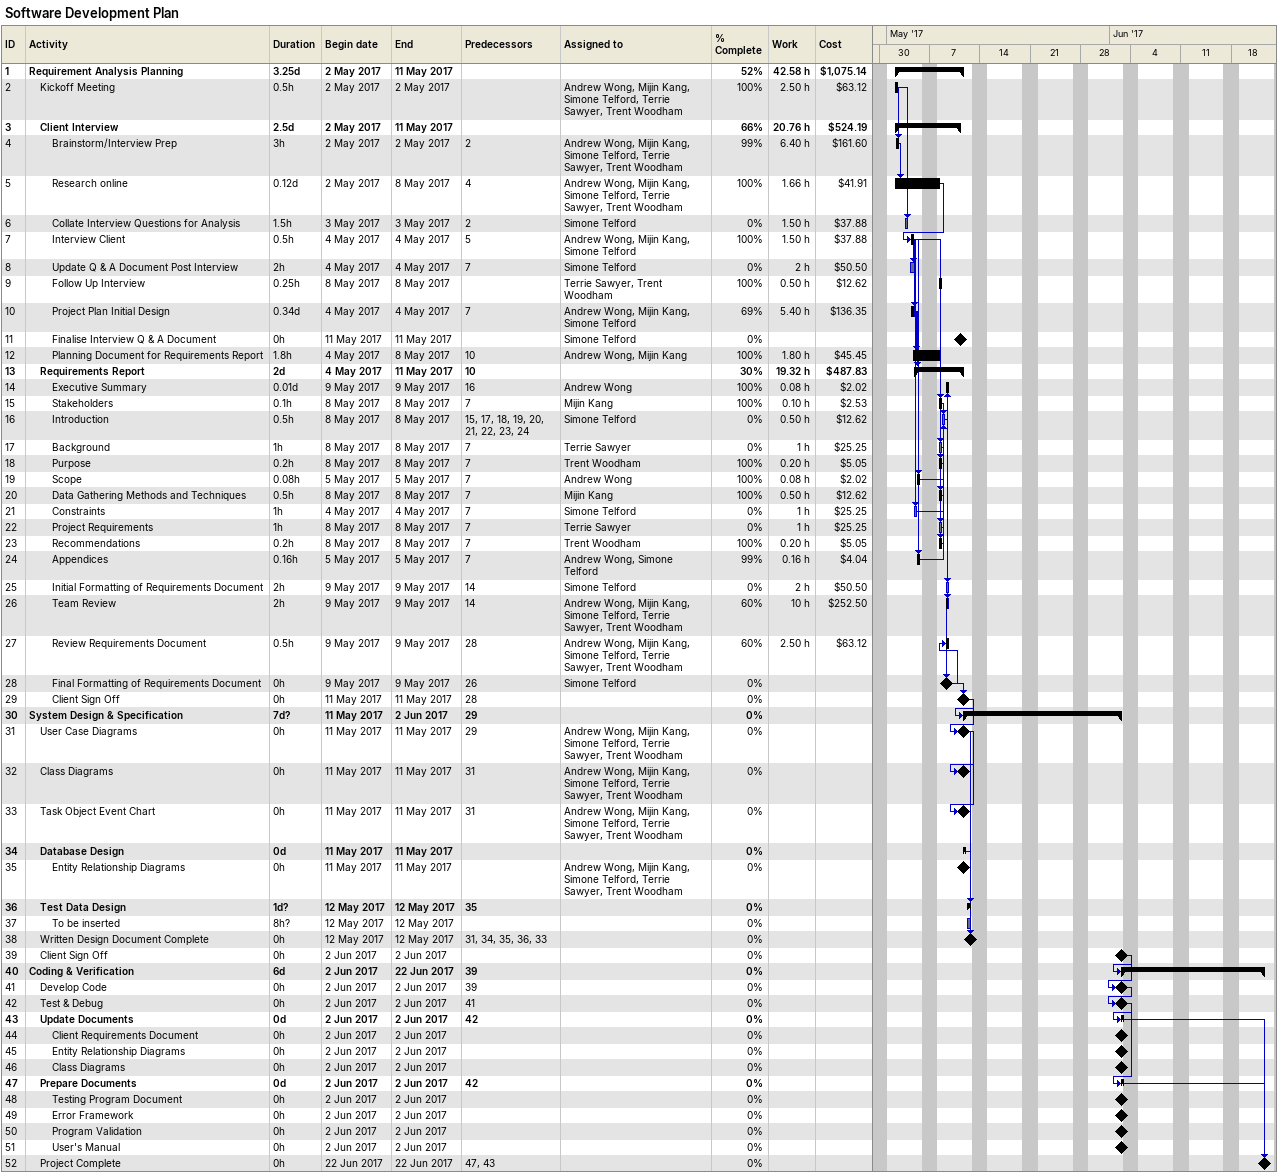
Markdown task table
Software Development Plan

| ID | Level | Task | Duration | Start | Finish | Predecessors | Resources | % complete | Work (h) | Cost ($) |
|---|---|---|---|---|---|---|---|---|---|---|
| 1 | 1 | **Requirement Analysis Planning** | 3.25d | 2017-05-02 | 2017-05-11 |  |  | 52 | 42.58 | 1075.14 |
| 2 | 2 | Kickoff Meeting | 0.5h | 2017-05-02 | 2017-05-02 |  | Andrew Wong, Mijin Kang, Simone Telford, Terrie Sawyer, Trent Woodham | 100 | 2.50 | 63.12 |
| 3 | 2 | **Client Interview** | 2.5d | 2017-05-02 | 2017-05-11 |  |  | 66 | 20.76 | 524.19 |
| 4 | 3 | Brainstorm/Interview Prep | 3h | 2017-05-02 | 2017-05-02 | 2 | Andrew Wong, Mijin Kang, Simone Telford, Terrie Sawyer, Trent Woodham | 99 | 6.40 | 161.60 |
| 5 | 3 | Research online | 0.12d | 2017-05-02 | 2017-05-08 | 4 | Andrew Wong, Mijin Kang, Simone Telford, Terrie Sawyer, Trent Woodham | 100 | 1.66 | 41.91 |
| 6 | 3 | Collate Interview Questions for Analysis | 1.5h | 2017-05-03 | 2017-05-03 | 2 | Simone Telford | 0 | 1.50 | 37.88 |
| 7 | 3 | Interview Client | 0.5h | 2017-05-04 | 2017-05-04 | 5 | Andrew Wong, Mijin Kang, Simone Telford | 100 | 1.50 | 37.88 |
| 8 | 3 | Update Q & A Document Post Interview | 2h | 2017-05-04 | 2017-05-04 | 7 | Simone Telford | 0 | 2 | 50.50 |
| 9 | 3 | Follow Up Interview | 0.25h | 2017-05-08 | 2017-05-08 |  | Terrie Sawyer, Trent Woodham | 100 | 0.50 | 12.62 |
| 10 | 3 | Project Plan Initial Design | 0.34d | 2017-05-04 | 2017-05-04 | 7 | Andrew Wong, Mijin Kang, Simone Telford | 69 | 5.40 | 136.35 |
| 11 | 3 | Finalise Interview Q & A Document | 0h | 2017-05-11 | 2017-05-11 |  | Simone Telford | 0 |  |  |
| 12 | 3 | Planning Document for Requirements Report | 1.8h | 2017-05-04 | 2017-05-08 | 10 | Andrew Wong, Mijin Kang | 100 | 1.80 | 45.45 |
| 13 | 2 | **Requirements Report** | 2d | 2017-05-04 | 2017-05-11 | 10 |  | 30 | 19.32 | 487.83 |
| 14 | 3 | Executive Summary | 0.01d | 2017-05-09 | 2017-05-09 | 16 | Andrew Wong | 100 | 0.08 | 2.02 |
| 15 | 3 | Stakeholders | 0.1h | 2017-05-08 | 2017-05-08 | 7 | Mijin Kang | 100 | 0.10 | 2.53 |
| 16 | 3 | Introduction | 0.5h | 2017-05-08 | 2017-05-08 | 15, 17, 18, 19, 20, 21, 22, 23, 24 | Simone Telford | 0 | 0.50 | 12.62 |
| 17 | 3 | Background | 1h | 2017-05-08 | 2017-05-08 | 7 | Terrie Sawyer | 0 | 1 | 25.25 |
| 18 | 3 | Purpose | 0.2h | 2017-05-08 | 2017-05-08 | 7 | Trent Woodham | 100 | 0.20 | 5.05 |
| 19 | 3 | Scope | 0.08h | 2017-05-05 | 2017-05-05 | 7 | Andrew Wong | 100 | 0.08 | 2.02 |
| 20 | 3 | Data Gathering Methods and Techniques | 0.5h | 2017-05-08 | 2017-05-08 | 7 | Mijin Kang | 100 | 0.50 | 12.62 |
| 21 | 3 | Constraints | 1h | 2017-05-04 | 2017-05-04 | 7 | Simone Telford | 0 | 1 | 25.25 |
| 22 | 3 | Project Requirements | 1h | 2017-05-08 | 2017-05-08 | 7 | Terrie Sawyer | 0 | 1 | 25.25 |
| 23 | 3 | Recommendations | 0.2h | 2017-05-08 | 2017-05-08 | 7 | Trent Woodham | 100 | 0.20 | 5.05 |
| 24 | 3 | Appendices | 0.16h | 2017-05-05 | 2017-05-05 | 7 | Andrew Wong, Simone Telford | 99 | 0.16 | 4.04 |
| 25 | 3 | Initial Formatting of Requirements Document | 2h | 2017-05-09 | 2017-05-09 | 14 | Simone Telford | 0 | 2 | 50.50 |
| 26 | 3 | Team Review | 2h | 2017-05-09 | 2017-05-09 | 14 | Andrew Wong, Mijin Kang, Simone Telford, Terrie Sawyer, Trent Woodham | 60 | 10 | 252.50 |
| 27 | 3 | Review Requirements Document | 0.5h | 2017-05-09 | 2017-05-09 | 28 | Andrew Wong, Mijin Kang, Simone Telford, Terrie Sawyer, Trent Woodham | 60 | 2.50 | 63.12 |
| 28 | 3 | Final Formatting of Requirements Document | 0h | 2017-05-09 | 2017-05-09 | 26 | Simone Telford | 0 |  |  |
| 29 | 3 | Client Sign Off | 0h | 2017-05-11 | 2017-05-11 | 28 |  | 0 |  |  |
| 30 | 1 | **System Design & Specification** | 7d? | 2017-05-11 | 2017-06-02 | 29 |  | 0 |  |  |
| 31 | 2 | User Case Diagrams | 0h | 2017-05-11 | 2017-05-11 | 29 | Andrew Wong, Mijin Kang, Simone Telford, Terrie Sawyer, Trent Woodham | 0 |  |  |
| 32 | 2 | Class Diagrams | 0h | 2017-05-11 | 2017-05-11 | 31 | Andrew Wong, Mijin Kang, Simone Telford, Terrie Sawyer, Trent Woodham | 0 |  |  |
| 33 | 2 | Task Object Event Chart | 0h | 2017-05-11 | 2017-05-11 | 31 | Andrew Wong, Mijin Kang, Simone Telford, Terrie Sawyer, Trent Woodham | 0 |  |  |
| 34 | 2 | **Database Design** | 0d | 2017-05-11 | 2017-05-11 |  |  | 0 |  |  |
| 35 | 3 | Entity Relationship Diagrams | 0h | 2017-05-11 | 2017-05-11 |  | Andrew Wong, Mijin Kang, Simone Telford, Terrie Sawyer, Trent Woodham | 0 |  |  |
| 36 | 2 | **Test Data Design** | 1d? | 2017-05-12 | 2017-05-12 | 35 |  | 0 |  |  |
| 37 | 3 | To be inserted | 8h? | 2017-05-12 | 2017-05-12 |  |  | 0 |  |  |
| 38 | 2 | Written Design Document Complete | 0h | 2017-05-12 | 2017-05-12 | 31, 34, 35, 36, 33 |  | 0 |  |  |
| 39 | 2 | Client Sign Off | 0h | 2017-06-02 | 2017-06-02 |  |  | 0 |  |  |
| 40 | 1 | **Coding & Verification** | 6d | 2017-06-02 | 2017-06-22 | 39 |  | 0 |  |  |
| 41 | 2 | Develop Code | 0h | 2017-06-02 | 2017-06-02 | 39 |  | 0 |  |  |
| 42 | 2 | Test & Debug | 0h | 2017-06-02 | 2017-06-02 | 41 |  | 0 |  |  |
| 43 | 2 | **Update Documents** | 0d | 2017-06-02 | 2017-06-02 | 42 |  | 0 |  |  |
| 44 | 3 | Client Requirements Document | 0h | 2017-06-02 | 2017-06-02 |  |  | 0 |  |  |
| 45 | 3 | Entity Relationship Diagrams | 0h | 2017-06-02 | 2017-06-02 |  |  | 0 |  |  |
| 46 | 3 | Class Diagrams | 0h | 2017-06-02 | 2017-06-02 |  |  | 0 |  |  |
| 47 | 2 | **Prepare Documents** | 0d | 2017-06-02 | 2017-06-02 | 42 |  | 0 |  |  |
| 48 | 3 | Testing Program Document | 0h | 2017-06-02 | 2017-06-02 |  |  | 0 |  |  |
| 49 | 3 | Error Framework | 0h | 2017-06-02 | 2017-06-02 |  |  | 0 |  |  |
| 50 | 3 | Program Validation | 0h | 2017-06-02 | 2017-06-02 |  |  | 0 |  |  |
| 51 | 3 | User's Manual | 0h | 2017-06-02 | 2017-06-02 |  |  | 0 |  |  |
| 52 | 2 | Project Complete | 0h | 2017-06-22 | 2017-06-22 | 47, 43 |  | 0 |  |  |
